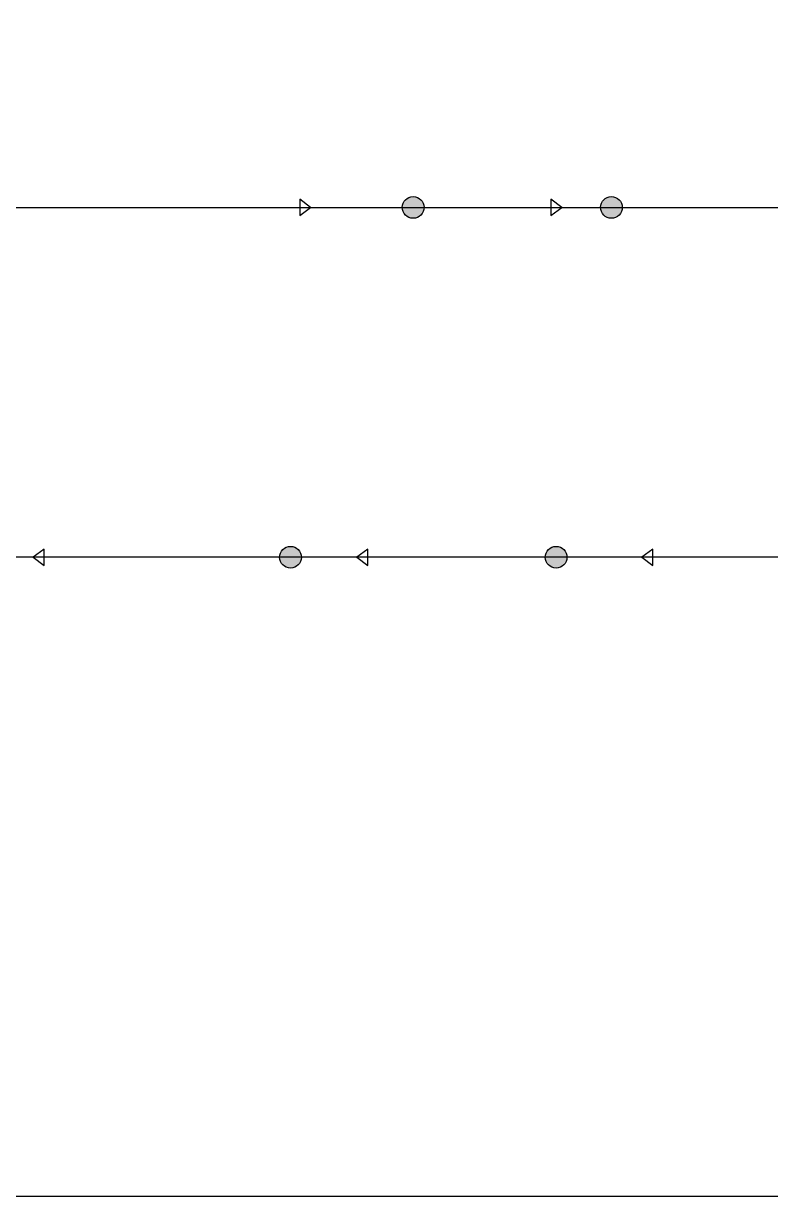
# Model space of a CAD drawing. Header units: millimetres. Extents: x -18594 to 273470, y -238787 to 48452.
# Drawn here: x 120212 to 127073, y -123855 to -113085 of the extents above; entities that cross this region are included whole.
import ezdxf

# ---------------------------------------------------------------- set-up
doc = ezdxf.new("R2010")
doc.units = ezdxf.units.MM
doc.layers.add('AM_BOR', color=4, linetype='Continuous', lineweight=25)
doc.layers.add('AM_VIEWS', color=1, linetype='Continuous', lineweight=25, plot=False)
doc.layers.add('Xref AGV layout$0$Ndc8_F_Fast', color=5, linetype='Continuous', true_color=0x0000ff)
doc.layers.add('Xref AGV layout$0$Ndc8_Point', color=7, linetype='Continuous', true_color=0x000080)

# ---------------------------------------------------------------- blocks, each defined once
blk = doc.blocks.new('Xref AGV layout')
at = {"layer": 'Xref AGV layout$0$Ndc8_Point'}
h = blk.add_hatch(color=256, dxfattribs=at)
edge = h.paths.add_edge_path(flags=0)
edge.add_arc((123791, -114774), 100, 0, 360)
h = blk.add_hatch(color=256, dxfattribs=at)
edge = h.paths.add_edge_path(flags=0)
edge.add_arc((125612, -114774), 100, 0, 360)
h = blk.add_hatch(color=256, dxfattribs=at)
edge = h.paths.add_edge_path(flags=0)
edge.add_arc((122665, -117986), 100, 0, 360)
h = blk.add_hatch(color=256, dxfattribs=at)
edge = h.paths.add_edge_path(flags=0)
edge.add_arc((125104, -117986), 100, 0, 360)
at = {"layer": 'Xref AGV layout$0$Ndc8_F_Fast'}
for points in [[(120022, -114774), (123791, -114774)], [(122849, -114774), (122749, -114699), (122749, -114849), (122849, -114774)], [(123791, -114774), (125612, -114774)], [(125157, -114774), (125057, -114699), (125057, -114849), (125157, -114774)], [(125612, -114774), (129381, -114774)], [(120302, -117986), (120402, -118061), (120402, -117911), (120302, -117986)], [(123275, -117986), (123375, -118061), (123375, -117911), (123275, -117986)], [(125892, -117986), (125992, -118061), (125992, -117911), (125892, -117986)], [(122665, -117986), (119514, -117986)], [(125104, -117986), (122665, -117986)], [(128255, -117986), (125104, -117986)]]:
    blk.add_lwpolyline(points, dxfattribs=at)
at = {"layer": 'Xref AGV layout$0$Ndc8_Point'}
for centre in [(123791, -114774), (125612, -114774), (122665, -117986), (125104, -117986)]:
    blk.add_circle(centre, 100, dxfattribs=at)

msp = doc.modelspace()

# ---------------------------------------------------------------- linework, layer by layer
at = {"layer": 'AM_VIEWS', "color": 8}
msp.add_lwpolyline([(-18594, 48452), (273470, 48452), (273470, -123855), (-18594, -123855)], close=True, dxfattribs=at)

# ---------------------------------------------------------------- block references
at = {"layer": 'AM_BOR'}
msp.add_blockref('Xref AGV layout', (0, 0), dxfattribs=at)

doc.saveas('drawing.dxf')
